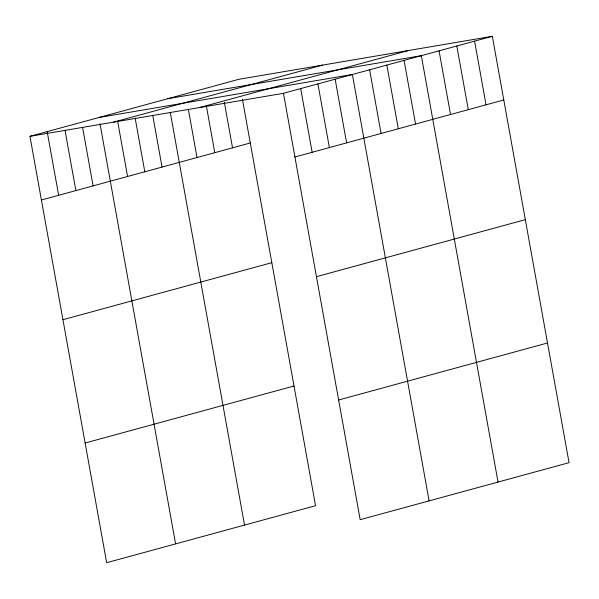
<?xml version="1.0" encoding="UTF-8"?>
<svg xmlns="http://www.w3.org/2000/svg" width="599" height="599" viewBox="0 0 599 599"><rect width="100%" height="100%" fill="white"/><g stroke="black" fill="none" stroke-linecap="round" stroke-linejoin="round"><path stroke-width="0.9" d="M242.43 99.322L315.546 505.698L106.667 562.708L29.95 136.325L238.829 79.308L492.333 36.292L569.05 462.675L360.171 519.692L283.454 93.302L492.333 36.292M113.608 122.129L322.487 65.111M199.796 107.498L408.675 50.488M41.406 200.006L250.285 142.989M294.91 156.983L503.789 99.973M62.947 319.694L271.819 262.684M316.452 276.678L525.323 219.661M85.133 443.013L294.012 386.003M338.637 399.997L547.516 342.987M167.81 98.693L421.314 55.677L498.031 482.06M98.88 117.509L352.384 74.493L429.101 500.876M29.95 136.325L283.454 93.302M474.58 41.136L486.036 104.818M456.82 45.981L468.283 109.662M439.067 50.833L450.523 114.506M404.078 60.379L415.541 124.06M386.849 65.081L398.305 128.763M369.613 69.784L381.076 133.465M335.148 79.195L346.611 142.869M317.919 83.897L329.375 147.579M300.683 88.6L312.146 152.281M224.348 102.354L232.532 147.833M206.43 106.285L214.779 152.685M188.348 109.318L197.019 157.53M170.266 112.342L244.527 525.083M152.708 115.225L162.037 167.076M135.142 118.108L144.801 171.778M117.584 120.991L127.572 176.488M100.026 123.881L175.597 543.892M82.632 127.669L93.107 185.892M65.066 130.552L75.871 190.594M47.179 131.623L58.642 195.296"/></g></svg>
